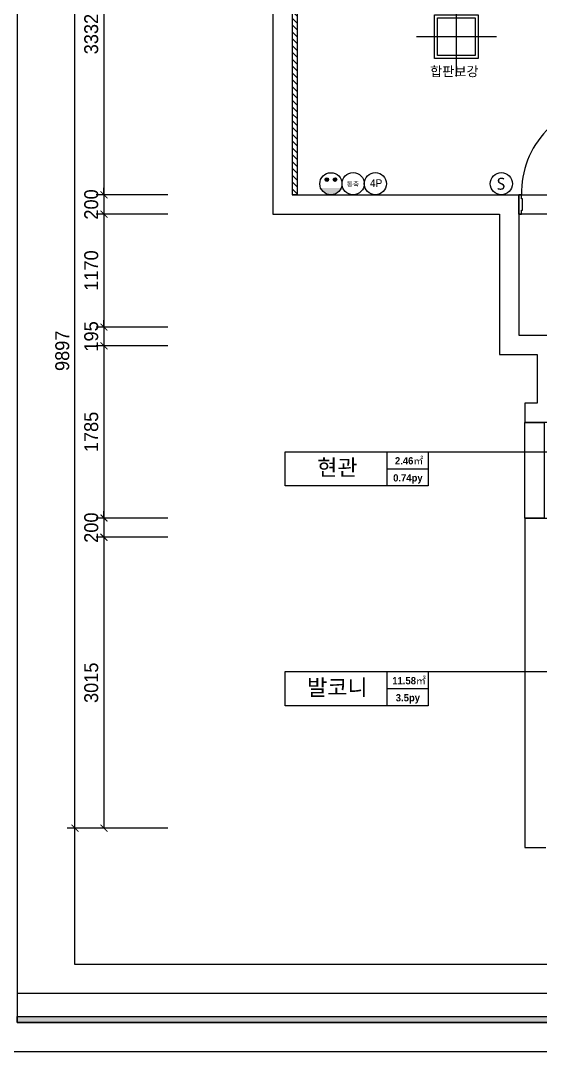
# Model space of a CAD drawing. Header units: millimetres. Extents: x 332171 to 384371, y 54317 to 89920.
# Drawn here: x 358908 to 364290, y 54917 to 65602 of the extents above; entities that cross this region are included whole.
import ezdxf
from ezdxf.enums import TextEntityAlignment as Align

# ---------------------------------------------------------------- set-up
doc = ezdxf.new("R2010")
doc.units = ezdxf.units.MM
doc.header["$LTSCALE"] = 60
for name, color, linetype in [('0-ELC TEXT', 7, 'Continuous'), ('03-TEXT', 3, 'Continuous'), ('04-WIN', 4, 'Continuous'), ('07-DIM WAL', 5, 'Continuous'), ('2CONTINUOUS', 2, 'Continuous'), ('3.기호.계단선', 30, 'Continuous'), ('CEIL-LIGHT', 7, 'Continuous'), ('CO-DO-FR', 7, 'Continuous'), ('CO-DOOR', 8, 'Continuous'), ('FORM(YOURNAME)-1', 1, 'Continuous'), ('FORM(YOURNAME)-11', 1, 'Continuous'), ('RC-LIGHT', 7, 'Continuous'), ('설비', 140, 'Continuous')]:
    doc.layers.add(name, color=color, linetype=linetype)
doc.styles.add('YOURNAME', font='HY울릉도M.TTF')
doc.styles.add('넥슨고딕', font='NEXONLv1GothicBold.ttf')
doc.styles.add('코레일둥고', font='Korail_Round_Gothic_Medium.ttf')
doc.dimstyles.new('YOURNAME-80', dxfattribs={"dimscale": 80, "dimtxt": 1.8, "dimasz": 0.9, "dimexe": 1, "dimexo": 3, "dimgap": 0.7, "dimtad": 1, "dimdec": 0, "dimzin": 0, "dimdsep": 46, "dimtxsty": 'YOURNAME', "dimblk": 'ARCHTICK', "dimcen": 0, "dimclrd": 1, "dimclre": 1, "dimclrt": 7, "dimadec": 0, "dimazin": 0, "dimtfac": 1, "dimtdec": 0, "dimtix": 1, "dimtmove": 2, "dimatfit": 3, "dimldrblk": 'ARCHTICK', "dimfxl": 1, "dimtolj": 1, "dimtzin": 0, "dimarcsym": 0})

# ---------------------------------------------------------------- blocks, each defined once
blk = doc.blocks.new('FORM-ELEVATION')
at = {"layer": 'FORM(YOURNAME)-11'}
h = blk.add_hatch(color=256, dxfattribs=at)
h.dxf.hatch_style = 1
h.paths.add_polyline_path([(-10309, 35708), (71691, 35708), (71691, 35508), (-10309, 35508)])
h.paths.add_polyline_path([(-10309, -21492), (71691, -21492), (71691, -21692), (-10309, -21692)])
at = {"layer": 'Defpoints', "color": 158}
blk.add_line((62481, -20692), (-10309, -20692), dxfattribs=at)
for points in [[(-10309, -21692), (71691, -21692), (71691, 35708), (-10309, 35708)], [(-8309, 33708), (61071, 33708), (61071, -19692), (-8309, -19692)]]:
    blk.add_lwpolyline(points, close=True, dxfattribs=at)
at = {"layer": 'FORM(YOURNAME)-11', "color": 250}
blk.add_lwpolyline([(-11309, -22692), (72691, -22692), (72691, 36708), (-11309, 36708)], close=True, dxfattribs=at)
at = {"layer": 'FORM(YOURNAME)-11'}
blk.add_lwpolyline([(-10309, -21492), (71691, -21492), (71691, -21692), (-10309, -21692)], close=True, dxfattribs=at)
at = {"layer": 'FORM(YOURNAME)-11', "color": 3, "style": 'YOURNAME'}
for tag, height, p in [('1', 450, (71041, -1219)), ('2', 450, (71041, -1863)), ('3', 450, (71041, -3150)), ('4', 450, (71041, -5081)), ('5', 515, (71041, -7398)), ('6', 515, (71041, -9650)), ('7', 515, (71041, -11903)), ('8', 515, (71041, -14155)), ('9', 515, (71041, -16408)), ('10', 515, (66791, -18596)), ('11', 515, (71041, -18660)), ('12', 515, (66791, -20848)), ('13', 515, (71041, -20848))]:
    blk.add_attdef(tag, text='', height=height, dxfattribs=at).set_placement(p, align=Align.MIDDLE_RIGHT)
blk = doc.blocks.new('_ArchTick')
at = {"color": 0, "linetype": 'ByBlock', "const_width": 0.15}
blk.add_lwpolyline([(-0.5, -0.5), (0.5, 0.5)], dxfattribs=at)
blk = doc.blocks.new('*D63')
at = {"layer": '07-DIM WAL', "color": 1, "lineweight": -2}
for p, q in [((360431, 67128), (359391, 67128)), ((359471, 57231), (359471, 67128)), ((360431, 57231), (359391, 57231))]:
    blk.add_line(p, q, dxfattribs=at)
at = {"layer": 'Defpoints', "color": 0}
for p in [(359471, 67128), (360671, 67128), (360671, 57231)]:
    blk.add_point(p, dxfattribs=at)
at = {"layer": '07-DIM WAL', "color": 1, "lineweight": -2, "xscale": 72, "yscale": 72, "zscale": 72}
for p, rotation in [((359471, 67128), 90), ((359471, 57231), 270)]:
    blk.add_blockref('_ArchTick', p, dxfattribs=dict(at, rotation=rotation))
at = {"layer": '07-DIM WAL', "color": 7, "insert": (359340, 62179), "char_height": 144, "attachment_point": 5, "rotation": 90, "style": 'YOURNAME'}
blk.add_mtext('\\A1;9897', dxfattribs=at)
blk = doc.blocks.new('*D64')
at = {"layer": '07-DIM WAL', "color": 1, "lineweight": -2}
for p, q in [((360431, 67128), (359691, 67128)), ((359771, 67128), (359771, 63796)), ((360431, 63796), (359691, 63796))]:
    blk.add_line(p, q, dxfattribs=at)
at = {"layer": 'Defpoints', "color": 0}
for p in [(360671, 67128), (359771, 63796), (360671, 63796)]:
    blk.add_point(p, dxfattribs=at)
at = {"layer": '07-DIM WAL', "color": 1, "lineweight": -2, "xscale": 72, "yscale": 72, "zscale": 72}
for p, rotation in [((359771, 67128), 90), ((359771, 63796), 270)]:
    blk.add_blockref('_ArchTick', p, dxfattribs=dict(at, rotation=rotation))
at = {"layer": '07-DIM WAL', "color": 7, "insert": (359640, 65462), "char_height": 144, "attachment_point": 5, "rotation": 90, "style": 'YOURNAME'}
blk.add_mtext('\\A1;3332', dxfattribs=at)
blk = doc.blocks.new('*D65')
at = {"layer": '07-DIM WAL', "color": 1, "lineweight": -2}
for p, q in [((360431, 63796), (359691, 63796)), ((359771, 63796), (359771, 63868)), ((359771, 63796), (359771, 63596)), ((360431, 63596), (359691, 63596)), ((359771, 63596), (359771, 63524))]:
    blk.add_line(p, q, dxfattribs=at)
at = {"layer": 'Defpoints', "color": 0}
for p in [(360671, 63796), (359771, 63596), (360671, 63596)]:
    blk.add_point(p, dxfattribs=at)
at = {"layer": '07-DIM WAL', "color": 1, "lineweight": -2, "xscale": 72, "yscale": 72, "zscale": 72}
for p, rotation in [((359771, 63796), 270), ((359771, 63596), 90)]:
    blk.add_blockref('_ArchTick', p, dxfattribs=dict(at, rotation=rotation))
at = {"layer": '07-DIM WAL', "color": 7, "insert": (359640, 63696), "char_height": 144, "attachment_point": 5, "rotation": 90, "style": 'YOURNAME'}
blk.add_mtext('\\A1;200', dxfattribs=at)
blk = doc.blocks.new('*D66')
at = {"layer": '07-DIM WAL', "color": 1, "lineweight": -2}
for p, q in [((360431, 63596), (359691, 63596)), ((359771, 63596), (359771, 62425)), ((360431, 62425), (359691, 62425))]:
    blk.add_line(p, q, dxfattribs=at)
at = {"layer": 'Defpoints', "color": 0}
for p in [(360671, 63596), (359771, 62425), (360671, 62425)]:
    blk.add_point(p, dxfattribs=at)
at = {"layer": '07-DIM WAL', "color": 1, "lineweight": -2, "xscale": 72, "yscale": 72, "zscale": 72}
for p, rotation in [((359771, 63596), 90), ((359771, 62425), 270)]:
    blk.add_blockref('_ArchTick', p, dxfattribs=dict(at, rotation=rotation))
at = {"layer": '07-DIM WAL', "color": 7, "insert": (359640, 63011), "char_height": 144, "attachment_point": 5, "rotation": 90, "style": 'YOURNAME'}
blk.add_mtext('\\A1;1170', dxfattribs=at)
blk = doc.blocks.new('*D67')
at = {"layer": '07-DIM WAL', "color": 1, "lineweight": -2}
for p, q in [((360431, 62425), (359691, 62425)), ((359771, 62425), (359771, 62497)), ((359771, 62425), (359771, 62231)), ((360431, 62231), (359691, 62231)), ((359771, 62231), (359771, 62159))]:
    blk.add_line(p, q, dxfattribs=at)
at = {"layer": 'Defpoints', "color": 0}
for p in [(360671, 62425), (359771, 62231), (360671, 62231)]:
    blk.add_point(p, dxfattribs=at)
at = {"layer": '07-DIM WAL', "color": 1, "lineweight": -2, "xscale": 72, "yscale": 72, "zscale": 72}
for p, rotation in [((359771, 62425), 270), ((359771, 62231), 90)]:
    blk.add_blockref('_ArchTick', p, dxfattribs=dict(at, rotation=rotation))
at = {"layer": '07-DIM WAL', "color": 7, "insert": (359640, 62328), "char_height": 144, "attachment_point": 5, "rotation": 90, "style": 'YOURNAME'}
blk.add_mtext('\\A1;195', dxfattribs=at)
blk = doc.blocks.new('*D68')
at = {"layer": '07-DIM WAL', "color": 1, "lineweight": -2}
for p, q in [((360431, 62231), (359691, 62231)), ((359771, 62231), (359771, 60446)), ((360431, 60446), (359691, 60446))]:
    blk.add_line(p, q, dxfattribs=at)
at = {"layer": 'Defpoints', "color": 0}
for p in [(360671, 62231), (359771, 60446), (360671, 60446)]:
    blk.add_point(p, dxfattribs=at)
at = {"layer": '07-DIM WAL', "color": 1, "lineweight": -2, "xscale": 72, "yscale": 72, "zscale": 72}
for p, rotation in [((359771, 62231), 90), ((359771, 60446), 270)]:
    blk.add_blockref('_ArchTick', p, dxfattribs=dict(at, rotation=rotation))
at = {"layer": '07-DIM WAL', "color": 7, "insert": (359640, 61338), "char_height": 144, "attachment_point": 5, "rotation": 90, "style": 'YOURNAME'}
blk.add_mtext('\\A1;1785', dxfattribs=at)
blk = doc.blocks.new('*D69')
at = {"layer": '07-DIM WAL', "color": 1, "lineweight": -2}
for p, q in [((359771, 60446), (359771, 60518)), ((360431, 60446), (359691, 60446)), ((359771, 60446), (359771, 60246)), ((360431, 60246), (359691, 60246)), ((359771, 60246), (359771, 60174))]:
    blk.add_line(p, q, dxfattribs=at)
at = {"layer": 'Defpoints', "color": 0}
for p in [(360671, 60446), (359771, 60246), (360671, 60246)]:
    blk.add_point(p, dxfattribs=at)
at = {"layer": '07-DIM WAL', "color": 1, "lineweight": -2, "xscale": 72, "yscale": 72, "zscale": 72}
for p, rotation in [((359771, 60446), 270), ((359771, 60246), 90)]:
    blk.add_blockref('_ArchTick', p, dxfattribs=dict(at, rotation=rotation))
at = {"layer": '07-DIM WAL', "color": 7, "insert": (359640, 60346), "char_height": 144, "attachment_point": 5, "rotation": 90, "style": 'YOURNAME'}
blk.add_mtext('\\A1;200', dxfattribs=at)
blk = doc.blocks.new('*D70')
at = {"layer": '07-DIM WAL', "color": 1, "lineweight": -2}
for p, q in [((360431, 60246), (359691, 60246)), ((359771, 60246), (359771, 57231)), ((360431, 57231), (359691, 57231))]:
    blk.add_line(p, q, dxfattribs=at)
at = {"layer": 'Defpoints', "color": 0}
for p in [(360671, 60246), (359771, 57231), (360671, 57231)]:
    blk.add_point(p, dxfattribs=at)
at = {"layer": '07-DIM WAL', "color": 1, "lineweight": -2, "xscale": 72, "yscale": 72, "zscale": 72}
for p, rotation in [((359771, 60246), 90), ((359771, 57231), 270)]:
    blk.add_blockref('_ArchTick', p, dxfattribs=dict(at, rotation=rotation))
at = {"layer": '07-DIM WAL', "color": 7, "insert": (359640, 58738), "char_height": 144, "attachment_point": 5, "rotation": 90, "style": 'YOURNAME'}
blk.add_mtext('\\A1;3015', dxfattribs=at)
blk = doc.blocks.new('floorplan')
at = {"layer": '04-WIN'}
blk.add_lwpolyline([(370809, 96207), (371809, 96207), (371809, 96007), (370809, 96007)], close=True, dxfattribs=at)
blk.add_lwpolyline([(370874, 93847), (371074, 93847), (371074, 92857), (370874, 92857), (370874, 93847)], dxfattribs=at)
at = {"layer": '2CONTINUOUS'}
for points in [[(369333, 99740), (368263, 99739), (368263, 96007), (370609, 96007), (370609, 94552), (370999, 94552), (370999, 94047), (370874, 94047), (370874, 93847)], [(369333, 99740), (369333, 99539), (368463, 99539), (368463, 96207), (370809, 96207), (370809, 94752), (372659, 94752), (372659, 94592), (372479, 94592), (372479, 94642), (371199, 94642), (371199, 93847), (370874, 93847)], [(370874, 92857), (372659, 92857)], [(370874, 92857), (370874, 89442), (371089, 89442)]]:
    blk.add_lwpolyline(points, dxfattribs=at)
blk = doc.blocks.new('CJSWJD')
at = {"layer": '3.기호.계단선'}
h = blk.add_hatch(dxfattribs=at)
h.set_pattern_fill('_USER', color=256, scale=50, angle=135, pattern_type=0)
h.set_pattern_definition([(135, (25350.264, -1266.353), (-35.355339, -35.355339), [])])
h.paths.add_polyline_path([(363205, 67128), (361776, 67128), (361775, 67073), (363205, 67073)])
h.paths.add_polyline_path([(361775, 67128), (361720, 67128), (361720, 66406), (361775, 66406)])
h.paths.add_polyline_path([(365066, 67128), (363205, 67128), (363205, 67073), (365066, 67073)])
h.paths.add_polyline_path([(361775, 66406), (361720, 66406), (361720, 63798), (361775, 63798)])
blk.add_lwpolyline([(361720, 63798), (361775, 63798), (361775, 67128), (361720, 67128)], close=True, dxfattribs=at)
at = {"layer": 'CO-DO-FR'}
blk.add_lwpolyline([(364066, 63796), (364066, 63596), (364096, 63596), (364096, 63636), (364106, 63636), (364106, 63756), (364096, 63756), (364096, 63796), (364066, 63796)], close=True, dxfattribs=at)
at = {"layer": 'CO-DOOR'}
blk.add_arc((365006, 63825), 910, 89.3707, 181.8614, dxfattribs=at)
blk.add_blockref('floorplan', (-6743, -32412))
blk = doc.blocks.new('CJCC')
at = {"layer": 'CEIL-LIGHT', "color": 4}
blk.add_lwpolyline([(366956, 65001), (367406, 65001), (367406, 64551), (366956, 64551), (366956, 65001)], dxfattribs=at)
at = {"layer": 'CEIL-LIGHT', "color": 8}
blk.add_lwpolyline([(366986, 64971), (367376, 64971), (367376, 64581), (366986, 64581)], close=True, dxfattribs=at)
at = {"layer": 'RC-LIGHT', "color": 1}
for p, q in [((367181, 64362), (367181, 65191)), ((367596, 64776), (366767, 64776))]:
    blk.add_line(p, q, dxfattribs=at)
blk = doc.blocks.new('egoo')
at = {"layer": '설비'}
h = blk.add_hatch(color=140, dxfattribs=at)
edge = h.paths.add_edge_path()
edge.add_arc((1015645, 443434), 22.3, 0, 360)
h = blk.add_hatch(color=140, dxfattribs=at)
edge = h.paths.add_edge_path()
edge.add_arc((1015748, 443434), 22.3, 0, 360)
h = blk.add_hatch(color=140, dxfattribs=at)
edge = h.paths.add_edge_path()
edge.add_line((1015826, 443329), (1015567, 443329))
edge.add_ellipse((1015696, 443381), major_axis=(99, 99), ratio=1, start_angle=156.9578, end_angle=293.0422)
at = {"layer": '설비', "color": 140}
for centre, radius in [((1015696, 443381), 140), ((1015645, 443434), 22.3), ((1015748, 443434), 22.3)]:
    blk.add_circle(centre, radius, dxfattribs=at)
blk = doc.blocks.new('SW')
at = {"layer": '설비', "color": 140}
blk.add_circle((11533254, -14277699), 184, dxfattribs=at)
at = {"layer": '설비', "color": 140, "insert": (11533320, -14277601), "char_height": 197.14, "width": 314.33, "attachment_point": 3, "style": '코레일둥고'}
blk.add_mtext('{\\fMalgun Gothic|b0|i0|c129|p50;S}', dxfattribs=at)

msp = doc.modelspace()

# ---------------------------------------------------------------- linework, layer by layer
at = {"layer": '0-ELC TEXT'}
for p, q in [((362705.2, 60779.5), (362705.2, 61133.3)), ((363129.9, 61133.3), (364910, 61133.3)), ((362705.2, 60956.4), (363129.9, 60956.4)), ((362705.2, 58500.1), (362705.2, 58853.9)), ((363129.9, 58853.9), (364910, 58853.9)), ((362705.2, 58677), (363129.9, 58677))]:
    msp.add_line(p, q, dxfattribs=at)
for points in [[(361648, 61133.3), (363129.9, 61133.3), (363129.9, 60779.5), (361648, 60779.5)], [(361648, 58853.9), (363129.9, 58853.9), (363129.9, 58500.1), (361648, 58500.1)]]:
    msp.add_lwpolyline(points, close=True, dxfattribs=at)
at = {"layer": '설비', "color": 140}
for centre in [(362351.5, 63910.7), (362581.5, 63910.7)]:
    msp.add_circle(centre, 115, dxfattribs=at)

# ---------------------------------------------------------------- block references
msp.add_blockref('CJSWJD', (0, 0))
at = {"layer": 'FORM(YOURNAME)-1', "xscale": 0.3000000000000002, "yscale": 0.3000000000000002, "zscale": 0.3000000000000002}
msp.add_blockref('FORM-ELEVATION', (361963.4, 61724.8), dxfattribs=at)
at = {"layer": 'RC-LIGHT'}
msp.add_blockref('CJCC', (-3760.5, 659), dxfattribs=at)
at = {"layer": '설비', "color": 140}
for name, p, xscale, yscale, zscale in [('egoo', (-472200.6, -300295.5), 0.8214285869294655, 0.8214285869294655, 0.8214285869294655), ('SW', (-6844397.5, 8987472.9), 0.625, 0.625, 0.625)]:
    msp.add_blockref(name, p, dxfattribs=dict(at, xscale=xscale, yscale=yscale, zscale=zscale))

# ---------------------------------------------------------------- texts
at = {"layer": '0-ELC TEXT', "style": '코레일둥고'}
msp.add_text('합판보강', height=100, dxfattribs=at).set_placement((363148.9, 65025.1))
at = {"layer": '03-TEXT'}
for s, height, style, p in [('현관', 166.67, '코레일둥고', (362188.4, 60887)), ('2.46㎡', 75, '넥슨고딕', (362930.9, 61001.5)), ('0.74py', 75, '넥슨고딕', (362918.4, 60824.6)), ('발코니', 166.67, '코레일둥고', (362188.4, 58607.6)), ('11.58㎡', 75, '넥슨고딕', (362930.9, 58722.1)), ('3.5py', 75, '넥슨고딕', (362918.4, 58545.2))]:
    msp.add_text(s, height=height, dxfattribs=dict(at, style=style)).set_placement(p, align=Align.CENTER)
at = {"layer": '설비', "color": 140, "style": '코레일둥고'}
for s, height, p in [('동축', 50, (362284.8, 63882.3)), ('4P', 80, (362525.6, 63877.1))]:
    msp.add_text(s, height=height, dxfattribs=at).set_placement(p)

# ---------------------------------------------------------------- dimensions: what is measured, and where the dimension line sits
at = {"layer": '07-DIM WAL'}
for base, p1, p2, picture, middle in [((359470.9, 67127.7), (360670.9, 57230.7), (360670.9, 67127.7), '*D63', (359340, 62179.2)), ((359770.9, 63795.7), (360670.9, 67127.7), (360670.9, 63795.7), '*D64', (359640, 65461.7)), ((359770.9, 63595.7), (360670.9, 63795.7), (360670.9, 63595.7), '*D65', (359640, 63695.7)), ((359770.9, 62425.4), (360670.9, 63595.7), (360670.9, 62425.4), '*D66', (359640, 63010.5)), ((359770.9, 62230.7), (360670.9, 62425.4), (360670.9, 62230.7), '*D67', (359640.1, 62328)), ((359770.9, 60445.7), (360670.9, 62230.7), (360670.9, 60445.7), '*D68', (359640, 61338.2)), ((359770.9, 60245.7), (360670.9, 60445.7), (360670.9, 60245.7), '*D69', (359640, 60345.7)), ((359770.9, 57230.7), (360670.9, 60245.7), (360670.9, 57230.7), '*D70', (359640, 58738.2))]:
    dim = msp.add_linear_dim(base=base, p1=p1, p2=p2, angle=90, dimstyle='YOURNAME-80', dxfattribs=at)
    dim.commit()
    dim.dimension.update_dxf_attribs({"geometry": picture, "text_midpoint": middle})

doc.saveas('drawing.dxf')
